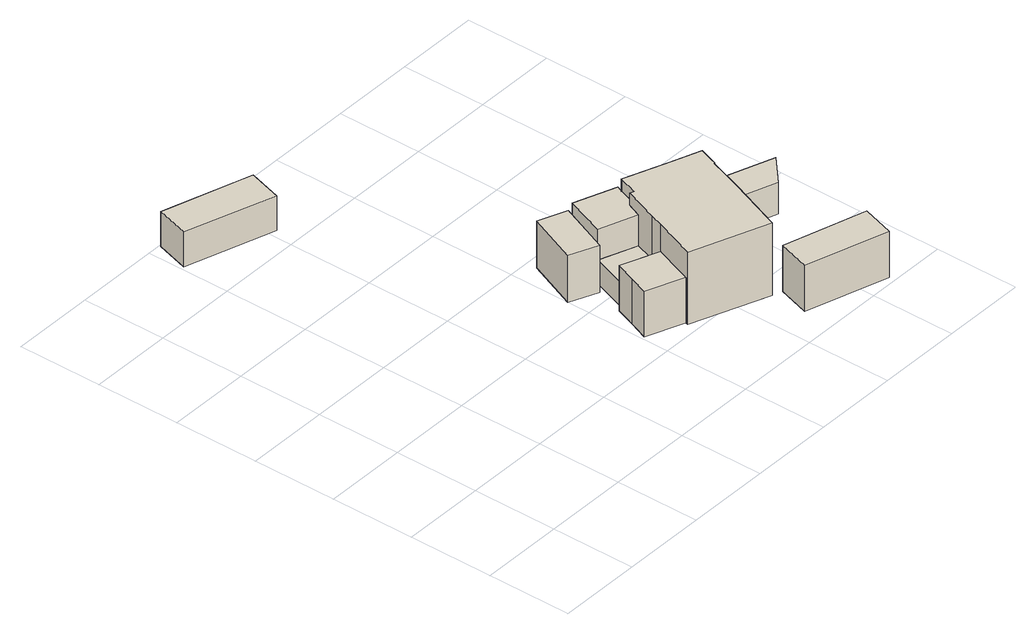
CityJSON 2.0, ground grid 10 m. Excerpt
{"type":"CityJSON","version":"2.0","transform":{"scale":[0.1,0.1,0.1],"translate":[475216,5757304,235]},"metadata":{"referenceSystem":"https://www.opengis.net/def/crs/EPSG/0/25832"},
"CityObjects":{
"building1":{"type":"Building","attributes":{"Gemeindeschluessel":"05711000","BezugspunktDach":"2000","function":"31001_9998","measuredHeight":5.34},"address":[{"country":"Germany","locality":"Bielefeld","thoroughfareNumber":"11","thoroughfareName":"Markkottenweg"}],"geometry":[{"type":"Solid","lod":"1","boundaries":[[[[0,1,2,3]],[[4,5,6,7]],[[4,7,3,2]],[[5,4,2,1]],[[6,5,1,0]],[[7,6,0,3]]]]}]},
"building2":{"type":"Building","attributes":{"Gemeindeschluessel":"05711000","BezugspunktDach":"2000","function":"31001_2460","measuredHeight":5.74},"address":[{"country":"Germany","locality":"Bielefeld","thoroughfareNumber":"11","thoroughfareName":"Markkottenweg"}],"geometry":[{"type":"Solid","lod":"1","boundaries":[[[[8,9,10,11]],[[12,13,14,15]],[[12,15,11,10]],[[13,12,10,9]],[[14,13,9,8]],[[15,14,8,11]]]]}]},
"building3":{"type":"Building","attributes":{"Gemeindeschluessel":"05711000","BezugspunktDach":"2000","function":"51009_1610","measuredHeight":2.81},"address":[{"country":"Germany"}],"geometry":[{"type":"Solid","lod":"1","boundaries":[[[[16,17,18,19]],[[20,21,22,23]],[[20,23,19,18]],[[21,20,18,17]],[[22,21,17,16]],[[23,22,16,19]]]]}]},
"building4":{"type":"Building","attributes":{"Gemeindeschluessel":"05711000","BezugspunktDach":"2000","function":"51009_1611","measuredHeight":6.32},"address":[{"country":"Germany"}],"geometry":[{"type":"Solid","lod":"1","boundaries":[[[[24,25,26,27,28,29,30]],[[31,32,33,34,35,36,37]],[[31,37,30,29]],[[32,31,29,28]],[[33,32,28,27]],[[34,33,27,26]],[[35,34,26,25]],[[36,35,25,24]],[[37,36,24,30]]]]}]},
"building5":{"type":"Building","attributes":{"Gemeindeschluessel":"05711000","function":"31001_1010"},"address":[{"country":"Germany","locality":"Bielefeld","thoroughfareNumber":"7","thoroughfareName":"Markkottenweg"}],"children":["building5-1","building5-2"]},
"building5-1":{"type":"BuildingPart","attributes":{"BezugspunktDach":"2000","measuredHeight":11.5},"parents":["building5"],"geometry":[{"type":"Solid","lod":"1","boundaries":[[[[38,39,40,41,42,43,44,45,46,47,48,49]],[[50,51,52,53,54,55,56,57,58,59,60,61]],[[50,61,49,48]],[[51,50,48,47]],[[52,51,47,46]],[[53,52,46,45]],[[54,53,45,44]],[[55,54,44,43]],[[56,55,43,42]],[[57,56,42,41]],[[58,57,41,40]],[[59,58,40,39]],[[60,59,39,38]],[[61,60,38,49]]]]}]},
"building5-2":{"type":"BuildingPart","attributes":{"BezugspunktDach":"2000","measuredHeight":6.98},"parents":["building5"],"geometry":[{"type":"Solid","lod":"1","boundaries":[[[[62,63,64,65,66,67,68]],[[56,69,70,71,72,57,73]],[[56,73,68,67]],[[69,56,67,66]],[[70,69,66,65]],[[71,70,65,64]],[[72,71,64,63]],[[57,72,63,62]],[[73,57,62,68]]]]}]},
"building6":{"type":"Building","attributes":{"Gemeindeschluessel":"05711000","BezugspunktDach":"2000","function":"31001_9998","measuredHeight":6.75},"address":[{"country":"Germany","locality":"Bielefeld","thoroughfareNumber":"7","thoroughfareName":"Markkottenweg"}],"geometry":[{"type":"Solid","lod":"1","boundaries":[[[[74,75,76,77]],[[78,79,80,81]],[[78,81,77,76]],[[79,78,76,75]],[[80,79,75,74]],[[81,80,74,77]]]]}]},
"building7":{"type":"Building","attributes":{"Gemeindeschluessel":"05711000","BezugspunktDach":"2000","function":"51009_1611","measuredHeight":3.9},"address":[{"country":"Germany"}],"geometry":[{"type":"Solid","lod":"1","boundaries":[[[[82,83,84,85,86,87]],[[88,89,90,91,92,93]],[[88,93,87,86]],[[89,88,86,85]],[[90,89,85,84]],[[91,90,84,83]],[[92,91,83,82]],[[93,92,82,87]]]]}]}
},
"vertices":[
[19,518,144],[7,479,144],[112,446,144],[124,486,144],[112,446,101],[7,479,101],[19,518,101],[124,486,101],
[293,261,96],[268,201,96],[301,187,96],[326,248,96],[301,187,38],[268,201,38],[293,261,38],[326,248,38],
[316,202,62],[302,163,62],[346,146,62],[360,186,62],[346,146,33],[302,163,33],[316,202,33],[360,186,33],
[383,231,100],[334,249,100],[316,202,100],[360,186,100],[367,203,100],[372,201,100],[380,224,100],[372,201,36],[367,203,36],[360,186,36],[316,202,36],[334,249,36],[383,231,36],[380,224,36],
[372,201,115],[367,203,115],[351,161,115],[346,146,115],[327,96,115],[418,62,115],[443,127,115],[458,169,115],[459,169,115],[467,192,115],[431,205,115],[380,224,115],[431,205,26],[467,192,26],[459,169,26],[458,169,26],[443,127,26],[418,62,26],[327,96,26],[346,146,26],[351,161,26],[367,203,26],[372,201,26],[380,224,26],
[346,146,82],[302,163,82],[293,139,82],[284,116,82],[328,99,82],[327,96,82],[337,123,82],[328,99,26],[284,116,26],[293,139,26],[302,163,26],[337,123,26],
[449,74,64],[437,36,64],[534,7,64],[546,46,64],[534,7,7],[437,36,7],[449,74,7],[546,46,7],
[459,169,73],[458,169,73],[454,158,73],[518,136,73],[548,164,73],[467,192,73],[548,164,34],[518,136,34],[454,158,34],[458,169,34],[459,169,34],[467,192,34]
]}
